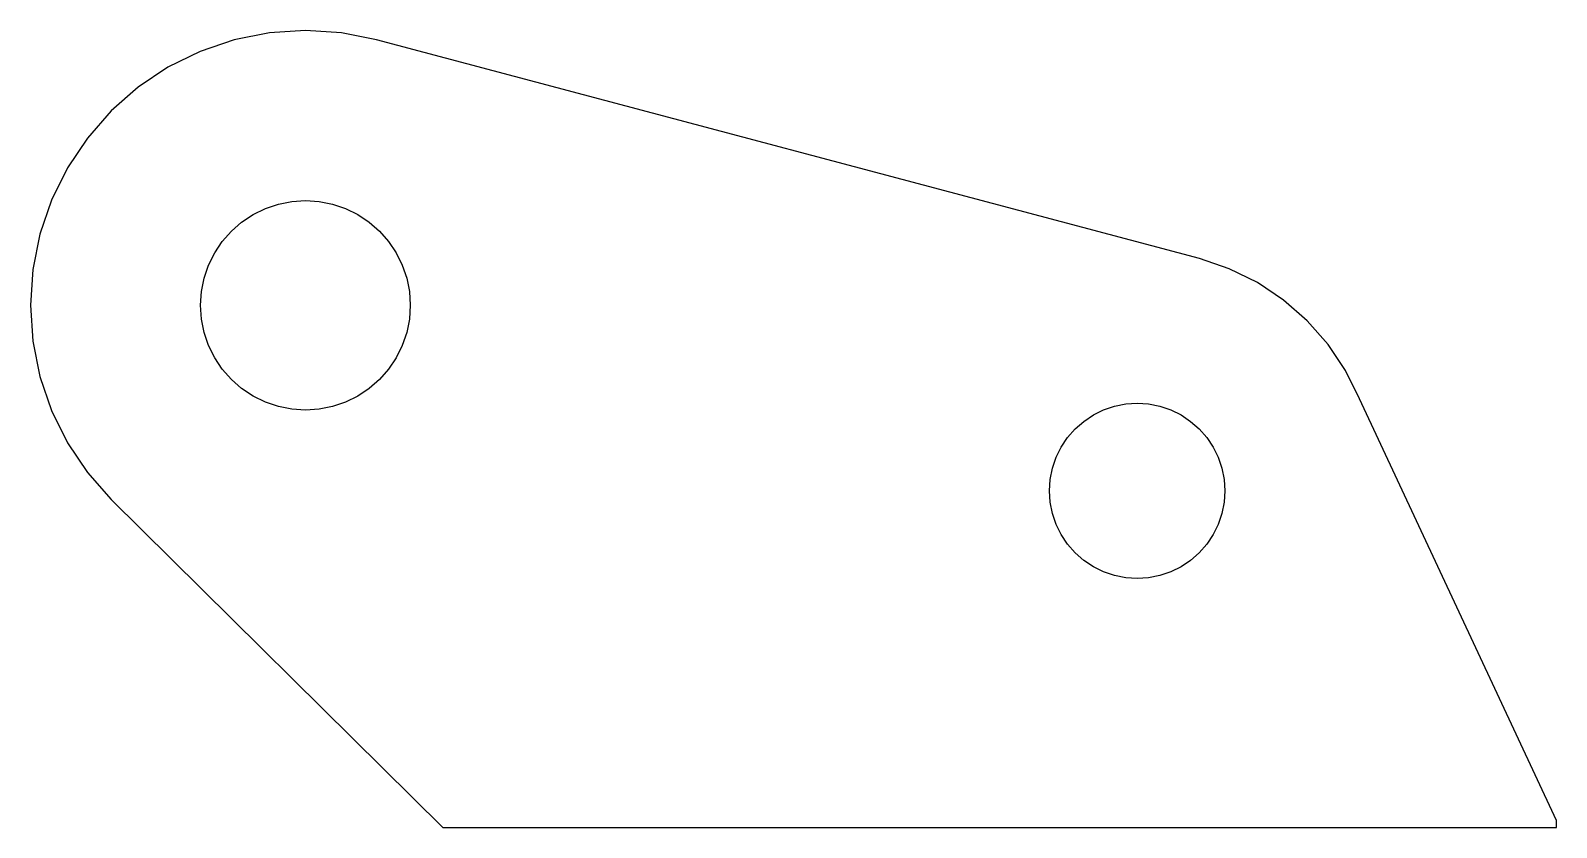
# Model space of a CAD drawing. Extents: x -40 to 182, y -76 to 40.
import ezdxf

# ---------------------------------------------------------------- set-up
doc = ezdxf.new("R2010")
doc.units = 0
doc.layers.get('0').update_dxf_attribs({"linetype": 'CONTINUOUS'})

msp = doc.modelspace()

# ---------------------------------------------------------------- linework, layer by layer
for points in [[(182, -75), (153.336, -13.6061), (151.311, -9.5), (148.767, -5.69335), (145.749, -2.25126), (142.307, 0.76737), (138.5, 3.31089), (134.394, 5.33578), (130.059, 6.8074), (10.3528, 38.637), (5.22105, 39.6578), (0, 40), (-5.22105, 39.6578), (-10.3528, 38.637), (-15.3073, 36.9552), (-20, 34.641), (-24.3505, 31.7341), (-28.2843, 28.2843), (-31.7341, 24.3505), (-34.641, 20), (-36.9552, 15.3073), (-38.637, 10.3528), (-39.6578, 5.22105), (-40, 0), (-39.6578, -5.22105), (-38.637, -10.3528), (-36.9552, -15.3073), (-34.641, -20), (-31.7341, -24.3505), (-28.2843, -28.2843), (20, -76), (182, -76)], [(-1.99052, -15.1195), (-3.94699, -14.7304), (-5.83592, -14.0892), (-7.625, -13.2069), (-9.28361, -12.0986), (-10.7834, -10.7834), (-12.0986, -9.28361), (-13.2069, -7.625), (-14.0892, -5.83592), (-14.7304, -3.94699), (-15.1195, -1.99052), (-15.25, 0), (-15.1195, 1.99052), (-14.7304, 3.94699), (-14.0892, 5.83592), (-13.2069, 7.625), (-12.0986, 9.28361), (-10.7834, 10.7834), (-9.28361, 12.0986), (-7.625, 13.2069), (-5.83592, 14.0892), (-3.94699, 14.7304), (-1.99052, 15.1195), (0, 15.25), (1.99052, 15.1195), (3.94699, 14.7304), (5.83592, 14.0892), (7.625, 13.2069), (9.28361, 12.0986), (10.7834, 10.7834), (12.0986, 9.28361), (13.2069, 7.625), (14.0892, 5.83592), (14.7304, 3.94699), (15.1195, 1.99052), (15.25, 0), (15.1195, -1.99052), (14.7304, -3.94699), (14.0892, -5.83592), (13.2069, -7.625), (12.0986, -9.28361), (10.7834, -10.7834), (9.28361, -12.0986), (7.625, -13.2069), (5.83592, -14.0892), (3.94699, -14.7304), (1.99052, -15.1195), (0, -15.25)], [(119.336, -39.6409), (117.7, -39.3156), (116.121, -38.7795), (114.625, -38.0418), (113.238, -37.1153), (111.984, -36.0156), (110.885, -34.7617), (109.958, -33.375), (109.221, -31.8792), (108.684, -30.2999), (108.359, -28.6642), (108.25, -27), (108.359, -25.3358), (108.684, -23.7001), (109.221, -22.1208), (109.958, -20.625), (110.885, -19.2383), (111.984, -17.9844), (113.238, -16.8847), (114.625, -15.9582), (116.121, -15.2205), (117.7, -14.6844), (119.336, -14.3591), (121, -14.25), (122.664, -14.3591), (124.3, -14.6844), (125.879, -15.2205), (127.375, -15.9582), (128.762, -16.8847), (130.016, -17.9844), (131.115, -19.2383), (132.042, -20.625), (132.779, -22.1208), (133.316, -23.7001), (133.641, -25.3358), (133.75, -27), (133.641, -28.6642), (133.316, -30.2999), (132.779, -31.8792), (132.042, -33.375), (131.115, -34.7617), (130.016, -36.0156), (128.762, -37.1153), (127.375, -38.0418), (125.879, -38.7795), (124.3, -39.3156), (122.664, -39.6409), (121, -39.75)]]:
    msp.add_lwpolyline(points, close=True)

doc.saveas('drawing.dxf')
